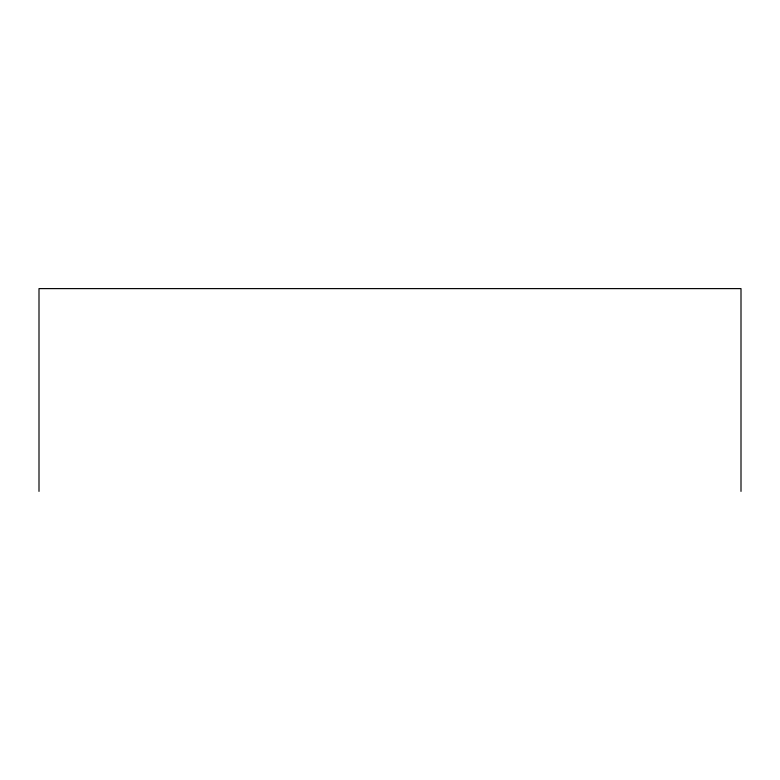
<?xml version="1.0" encoding="UTF-8"?>
<svg xmlns="http://www.w3.org/2000/svg" width="780" height="780" viewBox="0 0 780 780"><rect width="100%" height="100%" fill="white"/><g stroke="black" fill="none" stroke-linecap="round" stroke-linejoin="round"><path stroke-width="1.17" d="M741 491.39L741 288.61L39 288.61L39 491.39"/></g></svg>
